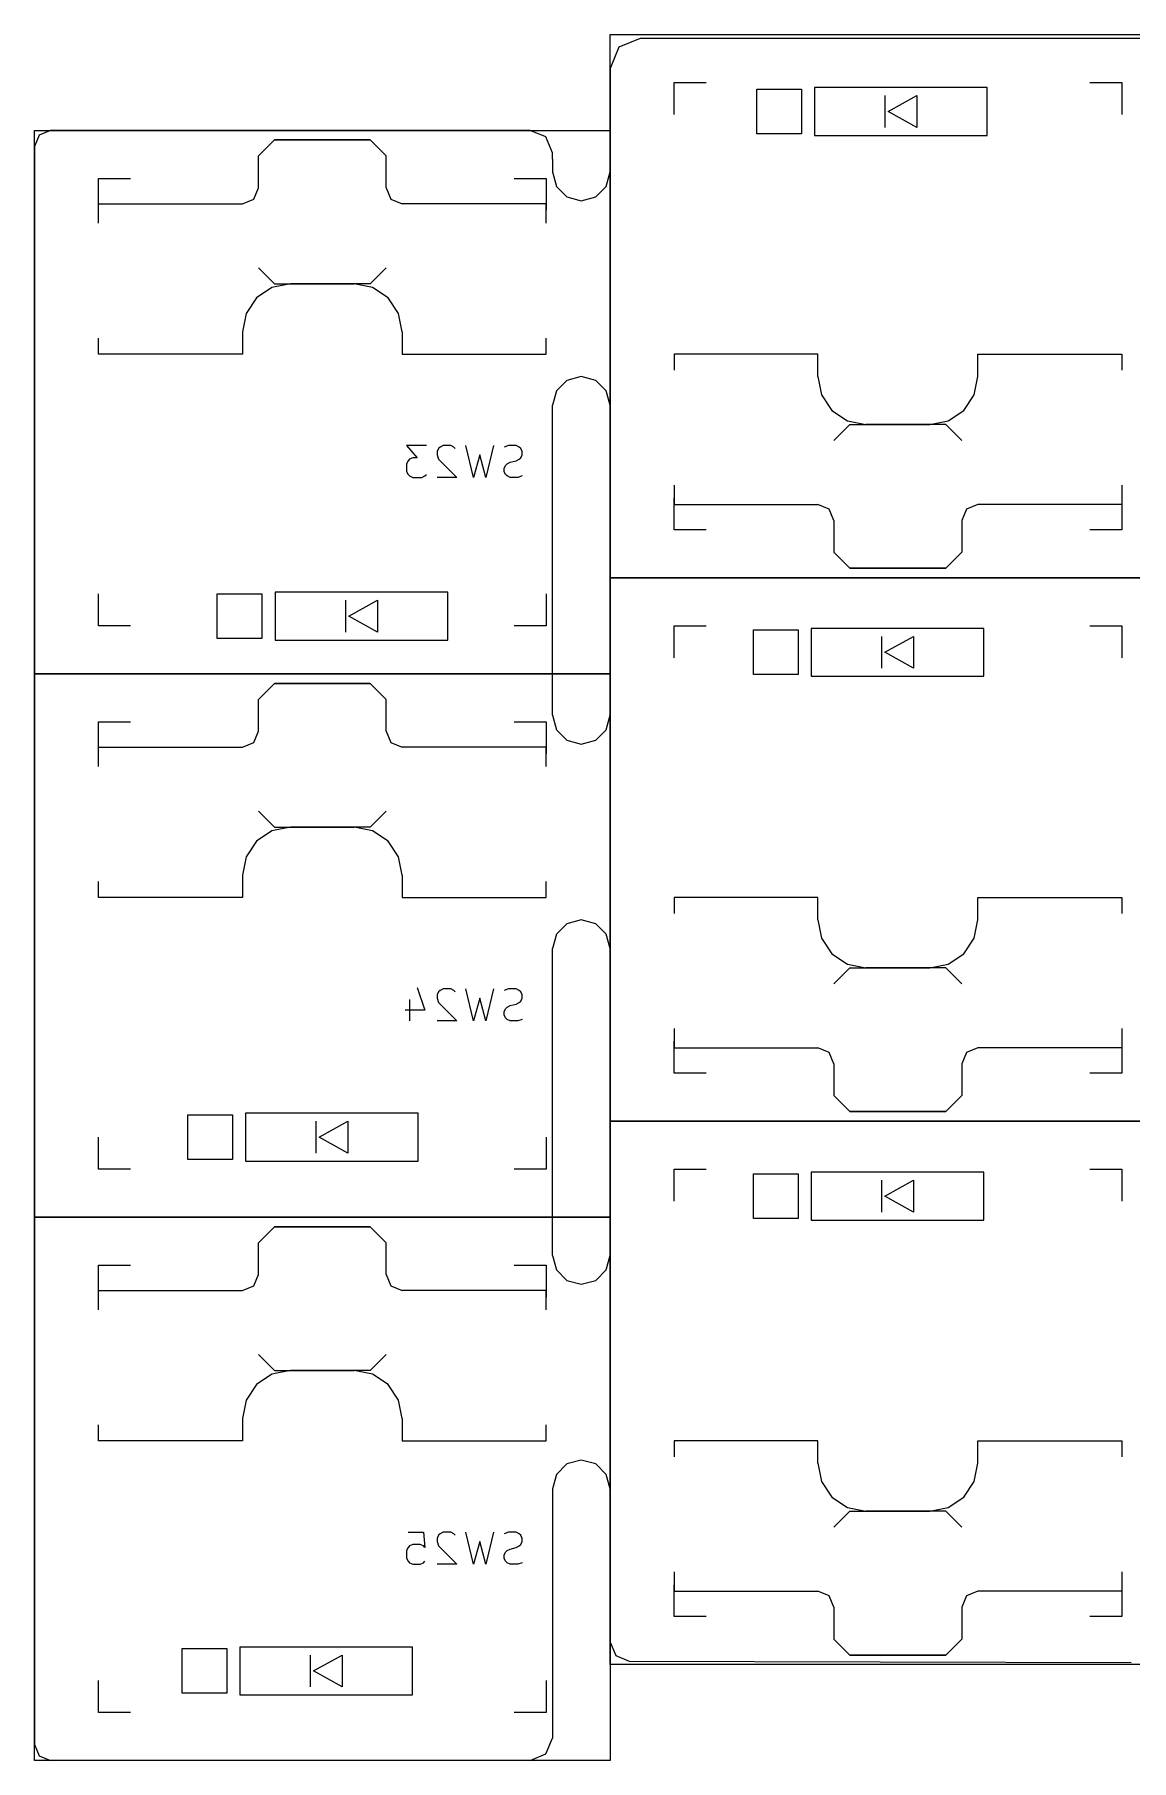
# Model space of a CAD drawing. Extents: x 0 to 153, y 0 to 103.
# Drawn here: x 0.1 to 34.4, y 31.3 to 85.3 of the extents above; entities that cross this region are included whole.
import ezdxf

# ---------------------------------------------------------------- set-up
doc = ezdxf.new("R2010")
doc.units = 0

msp = doc.modelspace()

# ---------------------------------------------------------------- linework, layer by layer
at = {"layer": 'Layer 1'}
for p, q in [((18.075, 85.2612), (36.075, 85.2612)), ((18.075, 68.2612), (18.075, 85.2612)), ((18.349271, 84.861199), (18.075, 84.1991)), ((19.0114, 85.1354), (18.349271, 84.861199)), ((35.6804, 85.1404), (19.0114, 85.1355)), ((18.075, 84.1991), (18.075, 80.9612)), ((20.075, 83.7612), (21.075, 83.7612)), ((20.075, 82.7612), (20.075, 83.7612)), ((20.075, 83.7612), (21.075, 83.7612)), ((20.075, 82.7612), (20.075, 83.7612)), ((33.075, 83.7612), (34.075, 83.7612)), ((33.075, 83.7612), (34.075, 83.7612)), ((34.075, 83.7612), (34.075, 82.7612)), ((34.075, 83.7612), (34.075, 82.7612)), ((22.6609, 82.1499), (22.6609, 83.5469)), ((22.6609, 83.5469), (24.0579, 83.5469)), ((24.0579, 83.5469), (24.0579, 82.1499)), ((24.4694, 83.5984), (24.4694, 82.0984)), ((29.8694, 83.5984), (24.4694, 83.5984)), ((24.4694, 83.5984), (24.4694, 82.0984)), ((29.8694, 83.5984), (24.4694, 83.5984)), ((26.6694, 83.3484), (26.6694, 82.3484)), ((26.6694, 83.3484), (26.6694, 82.3484)), ((26.7694, 82.8484), (27.6694, 83.3484)), ((26.7694, 82.8484), (27.6694, 83.3484)), ((27.6694, 83.3484), (27.6694, 82.3484)), ((27.6694, 83.3484), (27.6694, 82.3484)), ((29.8694, 82.0984), (29.8694, 83.5984)), ((29.8694, 82.0984), (29.8694, 83.5984)), ((27.6694, 82.3484), (26.7694, 82.8484)), ((27.6694, 82.3484), (26.7694, 82.8484)), ((0.075, 65.2612), (0.075, 82.2612)), ((0.075, 82.2612), (18.075, 82.2612)), ((0.221447, 82.114753), (0.075, 81.7612)), ((0.575, 82.2612), (0.221447, 82.114753)), ((15.575, 82.2612), (0.575, 82.2612)), ((16.069975, 82.056175), (15.575, 82.2612)), ((18.075, 82.2612), (18.075, 65.2612)), ((24.0579, 82.1499), (22.6609, 82.1499)), ((24.4694, 82.0984), (29.8694, 82.0984)), ((24.4694, 82.0984), (29.8694, 82.0984)), ((0.075, 81.7612), (0.075, 31.7612)), ((7.075, 81.4612), (7.575, 81.9612)), ((7.575, 81.9612), (7.075, 81.4612)), ((7.575, 81.9612), (10.575, 81.9612)), ((10.575, 81.9612), (7.575, 81.9612)), ((10.575, 81.9612), (11.075, 81.4612)), ((11.075, 81.4612), (10.575, 81.9612)), ((16.275, 81.5612), (16.069975, 82.056175)), ((16.275, 81.3612), (16.275, 81.5612)), ((7.075, 80.4612), (7.075, 81.4612)), ((11.075, 80.4612), (11.075, 81.4612)), ((16.275, 81.3612), (16.275, 80.9612)), ((2.075, 80.7612), (3.075, 80.7612)), ((2.075, 79.7612), (2.075, 80.7612)), ((2.075, 80.7612), (3.075, 80.7612)), ((2.075, 79.7612), (2.075, 80.7612)), ((6.928553, 80.107647), (7.075, 80.4612)), ((11.075, 80.4612), (11.221447, 80.107647)), ((15.075, 80.7612), (16.075, 80.7612)), ((15.075, 80.7612), (16.075, 80.7612)), ((16.075, 80.7612), (16.075, 79.7612)), ((16.075, 80.7612), (16.075, 79.7612)), ((16.275, 80.9612), (16.395577, 80.5112)), ((16.395577, 80.5112), (16.725, 80.181777)), ((17.625, 80.181777), (17.954423, 80.5112)), ((17.954423, 80.5112), (18.075, 80.9612)), ((2.075, 79.9612), (6.575, 79.9612)), ((2.075, 79.3612), (2.075, 79.9612)), ((6.575, 79.9612), (6.928553, 80.107647)), ((11.221447, 80.107647), (11.575, 79.9612)), ((16.075, 79.9612), (11.575, 79.9612)), ((16.075, 79.3612), (16.075, 79.9612)), ((16.725, 80.181777), (17.175, 80.0612)), ((17.175, 80.0612), (17.625, 80.181777)), ((7.075, 77.9612), (7.575, 77.4612)), ((11.075, 77.9612), (10.575, 77.4612)), ((7.500975, 77.347019), (7.01434, 77.02186)), ((8.075, 77.4612), (7.500975, 77.347019)), ((7.575, 77.4612), (10.075, 77.4612)), ((10.575, 77.4612), (8.075, 77.4612)), ((10.649025, 77.347019), (10.075, 77.4612)), ((11.13566, 77.02186), (10.649025, 77.347019)), ((7.01434, 77.02186), (6.689181, 76.535225)), ((11.460819, 76.535225), (11.13566, 77.02186)), ((6.689181, 76.535225), (6.575, 75.9612)), ((11.575, 75.9612), (11.460819, 76.535225)), ((2.075, 75.2612), (2.075, 75.7612)), ((6.575, 75.9612), (6.575, 75.2612)), ((11.575, 75.9612), (11.575, 75.2612)), ((16.075, 75.2612), (16.075, 75.7612)), ((6.575, 75.2612), (2.075, 75.2612)), ((11.575, 75.2612), (16.075, 75.2612)), ((20.075, 75.2612), (20.075, 74.7612)), ((24.575, 75.2612), (20.075, 75.2612)), ((24.575, 74.5612), (24.575, 75.2612)), ((29.575, 75.2612), (34.075, 75.2612)), ((29.575, 74.5612), (29.575, 75.2612)), ((34.075, 75.2612), (34.075, 74.7612)), ((17.175, 74.5612), (16.725, 74.440623)), ((17.625, 74.440623), (17.175, 74.5612)), ((24.575, 74.5612), (24.689181, 73.987175)), ((29.460819, 73.987175), (29.575, 74.5612)), ((16.395577, 74.1112), (16.275, 73.6612)), ((16.725, 74.440623), (16.395577, 74.1112)), ((17.954423, 74.1112), (17.625, 74.440623)), ((18.075, 73.6612), (17.954423, 74.1112)), ((24.689181, 73.987175), (25.01434, 73.50054)), ((29.13566, 73.50054), (29.460819, 73.987175)), ((16.275, 63.9612), (16.275, 73.6612)), ((18.075, 63.9612), (18.075, 73.6612)), ((25.01434, 73.50054), (25.500975, 73.175381)), ((28.649025, 73.175381), (29.13566, 73.50054)), ((25.075, 72.5612), (25.575, 73.0612)), ((25.500975, 73.175381), (26.075, 73.0612)), ((25.575, 73.0612), (28.075, 73.0612)), ((28.575, 73.0612), (26.075, 73.0612)), ((28.075, 73.0612), (28.649025, 73.175381)), ((29.075, 72.5612), (28.575, 73.0612)), ((12.3295, 72.4014), (11.7105, 72.4014)), ((11.7105, 72.4014), (12.0438, 72.0204)), ((12.8533, 72.4014), (12.7581, 72.3538)), ((13.0914, 72.4014), (12.8533, 72.4014)), ((13.1867, 72.3538), (13.0914, 72.4014)), ((13.8057, 71.4014), (13.5676, 72.4014)), ((14.4248, 72.4014), (14.1867, 71.4014)), ((14.901, 72.4014), (14.7581, 72.3538)), ((15.139, 72.4014), (14.901, 72.4014)), ((15.2343, 72.3538), (15.139, 72.4014)), ((11.7581, 71.9252), (11.7105, 71.83)), ((11.7105, 71.83), (11.7105, 71.5919)), ((11.8057, 71.9728), (11.7581, 71.9252)), ((11.901, 72.0204), (11.8057, 71.9728)), ((12.0438, 72.0204), (11.901, 72.0204)), ((12.7105, 72.3061), (12.6629, 72.2109)), ((12.6629, 72.2109), (12.6629, 72.1157)), ((12.6629, 72.1157), (12.7105, 71.9728)), ((12.7581, 72.3538), (12.7105, 72.3061)), ((12.7105, 71.9728), (13.2819, 71.4014)), ((13.2343, 72.3061), (13.1867, 72.3538)), ((13.9962, 72.1157), (13.8057, 71.4014)), ((14.1867, 71.4014), (13.9962, 72.1157)), ((14.8057, 71.7823), (14.8533, 71.83)), ((14.8533, 71.83), (14.9486, 71.8776)), ((14.9486, 71.8776), (15.139, 71.9252)), ((15.139, 71.9252), (15.2343, 71.9728)), ((15.2819, 72.3061), (15.2343, 72.3538)), ((15.2343, 71.9728), (15.2819, 72.0204)), ((15.3295, 72.2109), (15.2819, 72.3061)), ((15.2819, 72.0204), (15.3295, 72.1157)), ((15.3295, 72.1157), (15.3295, 72.2109)), ((11.7105, 71.5919), (11.7581, 71.4966)), ((11.7581, 71.4966), (11.8057, 71.449)), ((11.8057, 71.449), (11.901, 71.4014)), ((11.901, 71.4014), (12.1867, 71.4014)), ((12.1867, 71.4014), (12.2819, 71.449)), ((12.2819, 71.449), (12.3295, 71.4966)), ((13.2819, 71.4014), (12.6629, 71.4014)), ((14.7581, 71.6871), (14.8057, 71.7823)), ((14.7581, 71.5919), (14.7581, 71.6871)), ((14.8057, 71.4966), (14.7581, 71.5919)), ((14.8533, 71.449), (14.8057, 71.4966)), ((14.9486, 71.4014), (14.8533, 71.449)), ((15.1867, 71.4014), (14.9486, 71.4014)), ((15.3295, 71.449), (15.1867, 71.4014)), ((20.075, 71.1612), (20.075, 70.5612)), ((20.075, 69.7612), (20.075, 70.7612)), ((20.075, 69.7612), (20.075, 70.7612)), ((34.075, 71.1612), (34.075, 70.5612)), ((34.075, 70.7612), (34.075, 69.7612)), ((34.075, 70.7612), (34.075, 69.7612)), ((20.075, 70.5612), (24.575, 70.5612)), ((24.928553, 70.414753), (24.575, 70.5612)), ((25.075, 70.0612), (24.928553, 70.414753)), ((29.221447, 70.414753), (29.075, 70.0612)), ((29.575, 70.5612), (29.221447, 70.414753)), ((34.075, 70.5612), (29.575, 70.5612)), ((21.075, 69.7612), (20.075, 69.7612)), ((21.075, 69.7612), (20.075, 69.7612)), ((25.075, 70.0612), (25.075, 69.0612)), ((29.075, 70.0612), (29.075, 69.0612)), ((34.075, 69.7612), (33.075, 69.7612)), ((34.075, 69.7612), (33.075, 69.7612)), ((25.575, 68.5612), (25.075, 69.0612)), ((25.075, 69.0612), (25.575, 68.5612)), ((29.075, 69.0612), (28.575, 68.5612)), ((28.575, 68.5612), (29.075, 69.0612)), ((36.075, 68.2612), (18.075, 68.2612)), ((18.075, 68.2612), (36.075, 68.2612)), ((18.075, 51.2612), (18.075, 68.2612)), ((28.575, 68.5612), (25.575, 68.5612)), ((25.575, 68.5612), (28.575, 68.5612)), ((2.075, 66.7612), (2.075, 67.7612)), ((2.075, 66.7612), (2.075, 67.7612)), ((5.7915, 66.3627), (5.7915, 67.7597)), ((5.7915, 67.7597), (7.1885, 67.7597)), ((7.1885, 67.7597), (7.1885, 66.3627)), ((7.6, 67.8112), (7.6, 66.3112)), ((13, 67.8112), (7.6, 67.8112)), ((7.6, 67.8112), (7.6, 66.3112)), ((13, 67.8112), (7.6, 67.8112)), ((9.8, 67.5612), (9.8, 66.5612)), ((9.8, 67.5612), (9.8, 66.5612)), ((9.9, 67.0612), (10.8, 67.5612)), ((9.9, 67.0612), (10.8, 67.5612)), ((10.8, 67.5612), (10.8, 66.5612)), ((10.8, 67.5612), (10.8, 66.5612)), ((13, 66.3112), (13, 67.8112)), ((13, 66.3112), (13, 67.8112)), ((16.075, 67.7612), (16.075, 66.7612)), ((16.075, 67.7612), (16.075, 66.7612)), ((10.8, 66.5612), (9.9, 67.0612)), ((10.8, 66.5612), (9.9, 67.0612)), ((3.075, 66.7612), (2.075, 66.7612)), ((3.075, 66.7612), (2.075, 66.7612)), ((16.075, 66.7612), (15.075, 66.7612)), ((16.075, 66.7612), (15.075, 66.7612)), ((20.075, 66.7612), (21.075, 66.7612)), ((20.075, 65.7612), (20.075, 66.7612)), ((20.075, 66.7612), (21.075, 66.7612)), ((20.075, 65.7612), (20.075, 66.7612)), ((22.5593, 65.2335), (22.5593, 66.6305)), ((22.5593, 66.6305), (23.9563, 66.6305)), ((23.9563, 66.6305), (23.9563, 65.2335)), ((24.3678, 66.682), (24.3678, 65.182)), ((29.7678, 66.682), (24.3678, 66.682)), ((24.3678, 66.682), (24.3678, 65.182)), ((29.7678, 66.682), (24.3678, 66.682)), ((26.5678, 66.432), (26.5678, 65.432)), ((26.5678, 66.432), (26.5678, 65.432)), ((26.6678, 65.932), (27.5678, 66.432)), ((26.6678, 65.932), (27.5678, 66.432)), ((27.5678, 66.432), (27.5678, 65.432)), ((27.5678, 66.432), (27.5678, 65.432)), ((29.7678, 65.182), (29.7678, 66.682)), ((29.7678, 65.182), (29.7678, 66.682)), ((33.075, 66.7612), (34.075, 66.7612)), ((33.075, 66.7612), (34.075, 66.7612)), ((34.075, 66.7612), (34.075, 65.7612)), ((34.075, 66.7612), (34.075, 65.7612)), ((7.1885, 66.3627), (5.7915, 66.3627)), ((7.6, 66.3112), (13, 66.3112)), ((7.6, 66.3112), (13, 66.3112)), ((27.5678, 65.432), (26.6678, 65.932)), ((27.5678, 65.432), (26.6678, 65.932)), ((0.075, 48.2612), (0.075, 65.2612)), ((0.075, 65.2612), (18.075, 65.2612)), ((18.075, 65.2612), (0.075, 65.2612)), ((7.075, 64.4612), (7.575, 64.9612)), ((7.575, 64.9612), (7.075, 64.4612)), ((7.575, 64.9612), (10.575, 64.9612)), ((10.575, 64.9612), (7.575, 64.9612)), ((10.575, 64.9612), (11.075, 64.4612)), ((11.075, 64.4612), (10.575, 64.9612)), ((18.075, 65.2612), (18.075, 48.2612)), ((23.9563, 65.2335), (22.5593, 65.2335)), ((24.3678, 65.182), (29.7678, 65.182)), ((24.3678, 65.182), (29.7678, 65.182)), ((7.075, 63.4612), (7.075, 64.4612)), ((11.075, 63.4612), (11.075, 64.4612)), ((2.075, 63.7612), (3.075, 63.7612)), ((2.075, 62.7612), (2.075, 63.7612)), ((2.075, 63.7612), (3.075, 63.7612)), ((2.075, 62.7612), (2.075, 63.7612)), ((15.075, 63.7612), (16.075, 63.7612)), ((15.075, 63.7612), (16.075, 63.7612)), ((16.075, 63.7612), (16.075, 62.7612)), ((16.075, 63.7612), (16.075, 62.7612)), ((16.275, 63.9612), (16.395577, 63.5112)), ((17.954423, 63.5112), (18.075, 63.9612)), ((6.928553, 63.107647), (7.075, 63.4612)), ((11.075, 63.4612), (11.221447, 63.107647)), ((16.395577, 63.5112), (16.725, 63.181777)), ((16.725, 63.181777), (17.175, 63.0612)), ((17.175, 63.0612), (17.625, 63.181777)), ((17.625, 63.181777), (17.954423, 63.5112)), ((2.075, 62.9612), (6.575, 62.9612)), ((2.075, 62.3612), (2.075, 62.9612)), ((6.575, 62.9612), (6.928553, 63.107647)), ((11.221447, 63.107647), (11.575, 62.9612)), ((16.075, 62.9612), (11.575, 62.9612)), ((16.075, 62.3612), (16.075, 62.9612)), ((7.075, 60.9612), (7.575, 60.4612)), ((11.075, 60.9612), (10.575, 60.4612)), ((7.01434, 60.02186), (6.689181, 59.535225)), ((7.500975, 60.347019), (7.01434, 60.02186)), ((8.075, 60.4612), (7.500975, 60.347019)), ((7.575, 60.4612), (10.075, 60.4612)), ((10.575, 60.4612), (8.075, 60.4612)), ((10.649025, 60.347019), (10.075, 60.4612)), ((11.13566, 60.02186), (10.649025, 60.347019)), ((11.460819, 59.535225), (11.13566, 60.02186)), ((6.689181, 59.535225), (6.575, 58.9612)), ((11.575, 58.9612), (11.460819, 59.535225)), ((6.575, 58.9612), (6.575, 58.2612)), ((11.575, 58.9612), (11.575, 58.2612)), ((2.075, 58.2612), (2.075, 58.7612)), ((16.075, 58.2612), (16.075, 58.7612)), ((6.575, 58.2612), (2.075, 58.2612)), ((11.575, 58.2612), (16.075, 58.2612)), ((20.075, 58.2612), (20.075, 57.7612)), ((24.575, 58.2612), (20.075, 58.2612)), ((24.575, 57.5612), (24.575, 58.2612)), ((29.575, 58.2612), (34.075, 58.2612)), ((29.575, 57.5612), (29.575, 58.2612)), ((34.075, 58.2612), (34.075, 57.7612)), ((16.725, 57.440623), (16.395577, 57.1112)), ((17.175, 57.5612), (16.725, 57.440623)), ((17.625, 57.440623), (17.175, 57.5612)), ((17.954423, 57.1112), (17.625, 57.440623)), ((24.575, 57.5612), (24.689181, 56.987175)), ((29.460819, 56.987175), (29.575, 57.5612)), ((16.395577, 57.1112), (16.275, 56.6612)), ((18.075, 56.6612), (17.954423, 57.1112)), ((24.689181, 56.987175), (25.01434, 56.50054)), ((29.13566, 56.50054), (29.460819, 56.987175)), ((16.275, 47.0612), (16.275, 56.6612)), ((18.075, 47.0612), (18.075, 56.6612)), ((25.01434, 56.50054), (25.500975, 56.175381)), ((25.500975, 56.175381), (26.075, 56.0612)), ((28.075, 56.0612), (28.649025, 56.175381)), ((28.649025, 56.175381), (29.13566, 56.50054)), ((25.075, 55.5612), (25.575, 56.0612)), ((25.575, 56.0612), (28.075, 56.0612)), ((28.575, 56.0612), (26.075, 56.0612)), ((29.075, 55.5612), (28.575, 56.0612)), ((12.0438, 55.449), (12.2819, 54.7347)), ((12.7105, 55.3061), (12.6629, 55.2109)), ((12.6629, 55.2109), (12.6629, 55.1157)), ((12.6629, 55.1157), (12.7105, 54.9728)), ((12.7581, 55.3538), (12.7105, 55.3061)), ((12.8533, 55.4014), (12.7581, 55.3538)), ((13.0914, 55.4014), (12.8533, 55.4014)), ((13.1867, 55.3538), (13.0914, 55.4014)), ((13.2343, 55.3061), (13.1867, 55.3538)), ((13.8057, 54.4014), (13.5676, 55.4014)), ((13.9962, 55.1157), (13.8057, 54.4014)), ((14.1867, 54.4014), (13.9962, 55.1157)), ((14.4248, 55.4014), (14.1867, 54.4014)), ((14.901, 55.4014), (14.7581, 55.3538)), ((15.139, 55.4014), (14.901, 55.4014)), ((15.2343, 55.3538), (15.139, 55.4014)), ((15.2819, 55.3061), (15.2343, 55.3538)), ((15.3295, 55.2109), (15.2819, 55.3061)), ((15.2819, 55.0204), (15.3295, 55.1157)), ((15.3295, 55.1157), (15.3295, 55.2109)), ((12.2819, 54.7347), (11.6629, 54.7347)), ((11.8057, 55.068), (11.8057, 54.4014)), ((12.7105, 54.9728), (13.2819, 54.4014)), ((14.7581, 54.6871), (14.8057, 54.7823)), ((14.7581, 54.5919), (14.7581, 54.6871)), ((14.8057, 54.4966), (14.7581, 54.5919)), ((14.8057, 54.7823), (14.8533, 54.83)), ((14.8533, 54.83), (14.9486, 54.8776)), ((14.9486, 54.8776), (15.139, 54.9252)), ((15.139, 54.9252), (15.2343, 54.9728)), ((15.2343, 54.9728), (15.2819, 55.0204)), ((13.2819, 54.4014), (12.6629, 54.4014)), ((14.8533, 54.449), (14.8057, 54.4966)), ((14.9486, 54.4014), (14.8533, 54.449)), ((15.1867, 54.4014), (14.9486, 54.4014)), ((15.3295, 54.449), (15.1867, 54.4014)), ((20.075, 54.1612), (20.075, 53.5612)), ((34.075, 54.1612), (34.075, 53.5612)), ((20.075, 52.7612), (20.075, 53.7612)), ((20.075, 52.7612), (20.075, 53.7612)), ((20.075, 53.5612), (24.575, 53.5612)), ((24.928553, 53.414753), (24.575, 53.5612)), ((29.575, 53.5612), (29.221447, 53.414753)), ((34.075, 53.5612), (29.575, 53.5612)), ((34.075, 53.7612), (34.075, 52.7612)), ((34.075, 53.7612), (34.075, 52.7612)), ((25.075, 53.0612), (24.928553, 53.414753)), ((25.075, 53.0612), (25.075, 52.0612)), ((29.221447, 53.414753), (29.075, 53.0612)), ((29.075, 53.0612), (29.075, 52.0612)), ((21.075, 52.7612), (20.075, 52.7612)), ((21.075, 52.7612), (20.075, 52.7612)), ((34.075, 52.7612), (33.075, 52.7612)), ((34.075, 52.7612), (33.075, 52.7612)), ((25.575, 51.5612), (25.075, 52.0612)), ((25.075, 52.0612), (25.575, 51.5612)), ((29.075, 52.0612), (28.575, 51.5612)), ((28.575, 51.5612), (29.075, 52.0612)), ((4.8665, 50.0627), (4.8665, 51.4597)), ((4.8665, 51.4597), (6.2635, 51.4597)), ((6.2635, 51.4597), (6.2635, 50.0627)), ((6.675, 51.5112), (6.675, 50.0112)), ((12.075, 51.5112), (6.675, 51.5112)), ((6.675, 51.5112), (6.675, 50.0112)), ((12.075, 51.5112), (6.675, 51.5112)), ((12.075, 50.0112), (12.075, 51.5112)), ((12.075, 50.0112), (12.075, 51.5112)), ((28.575, 51.5612), (25.575, 51.5612)), ((25.575, 51.5612), (28.575, 51.5612)), ((2.075, 49.7612), (2.075, 50.7612)), ((2.075, 49.7612), (2.075, 50.7612)), ((8.875, 51.2612), (8.875, 50.2612)), ((8.875, 51.2612), (8.875, 50.2612)), ((8.975, 50.7612), (9.875, 51.2612)), ((8.975, 50.7612), (9.875, 51.2612)), ((9.875, 50.2612), (8.975, 50.7612)), ((9.875, 50.2612), (8.975, 50.7612)), ((9.875, 51.2612), (9.875, 50.2612)), ((9.875, 51.2612), (9.875, 50.2612)), ((16.075, 50.7612), (16.075, 49.7612)), ((16.075, 50.7612), (16.075, 49.7612)), ((36.075, 51.2612), (18.075, 51.2612)), ((18.075, 51.2612), (36.075, 51.2612)), ((18.075, 34.2612), (18.075, 51.2612)), ((3.075, 49.7612), (2.075, 49.7612)), ((3.075, 49.7612), (2.075, 49.7612)), ((6.2635, 50.0627), (4.8665, 50.0627)), ((6.675, 50.0112), (12.075, 50.0112)), ((6.675, 50.0112), (12.075, 50.0112)), ((16.075, 49.7612), (15.075, 49.7612)), ((16.075, 49.7612), (15.075, 49.7612)), ((20.075, 49.7612), (21.075, 49.7612)), ((20.075, 48.7612), (20.075, 49.7612)), ((20.075, 49.7612), (21.075, 49.7612)), ((20.075, 48.7612), (20.075, 49.7612)), ((33.075, 49.7612), (34.075, 49.7612)), ((33.075, 49.7612), (34.075, 49.7612)), ((34.075, 49.7612), (34.075, 48.7612)), ((34.075, 49.7612), (34.075, 48.7612)), ((22.5593, 48.2155), (22.5593, 49.6125)), ((22.5593, 49.6125), (23.9563, 49.6125)), ((23.9563, 49.6125), (23.9563, 48.2155)), ((24.3678, 49.664), (24.3678, 48.164)), ((29.7678, 49.664), (24.3678, 49.664)), ((24.3678, 49.664), (24.3678, 48.164)), ((29.7678, 49.664), (24.3678, 49.664)), ((26.5678, 49.414), (26.5678, 48.414)), ((26.5678, 49.414), (26.5678, 48.414)), ((26.6678, 48.914), (27.5678, 49.414)), ((26.6678, 48.914), (27.5678, 49.414)), ((27.5678, 49.414), (27.5678, 48.414)), ((27.5678, 49.414), (27.5678, 48.414)), ((29.7678, 48.164), (29.7678, 49.664)), ((29.7678, 48.164), (29.7678, 49.664)), ((27.5678, 48.414), (26.6678, 48.914)), ((27.5678, 48.414), (26.6678, 48.914)), ((18.075, 48.2612), (0.075, 48.2612)), ((0.075, 31.2612), (0.075, 48.2612)), ((0.075, 48.2612), (18.075, 48.2612)), ((18.075, 48.2612), (18.075, 31.2612)), ((23.9563, 48.2155), (22.5593, 48.2155)), ((24.3678, 48.164), (29.7678, 48.164)), ((24.3678, 48.164), (29.7678, 48.164)), ((7.075, 47.4612), (7.575, 47.9612)), ((7.575, 47.9612), (7.075, 47.4612)), ((7.575, 47.9612), (10.575, 47.9612)), ((10.575, 47.9612), (7.575, 47.9612)), ((10.575, 47.9612), (11.075, 47.4612)), ((11.075, 47.4612), (10.575, 47.9612)), ((7.075, 46.4612), (7.075, 47.4612)), ((11.075, 46.4612), (11.075, 47.4612)), ((16.275, 47.0612), (16.395577, 46.6112)), ((17.954423, 46.6112), (18.075, 47.0612)), ((2.075, 46.7612), (3.075, 46.7612)), ((2.075, 45.7612), (2.075, 46.7612)), ((2.075, 46.7612), (3.075, 46.7612)), ((2.075, 45.7612), (2.075, 46.7612)), ((6.928553, 46.107647), (7.075, 46.4612)), ((11.075, 46.4612), (11.221447, 46.107647)), ((15.075, 46.7612), (16.075, 46.7612)), ((15.075, 46.7612), (16.075, 46.7612)), ((16.075, 46.7612), (16.075, 45.7612)), ((16.075, 46.7612), (16.075, 45.7612)), ((16.395577, 46.6112), (16.725, 46.281777)), ((17.625, 46.281777), (17.954423, 46.6112)), ((2.075, 45.9612), (6.575, 45.9612)), ((2.075, 45.3612), (2.075, 45.9612)), ((6.575, 45.9612), (6.928553, 46.107647)), ((11.221447, 46.107647), (11.575, 45.9612)), ((16.075, 45.9612), (11.575, 45.9612)), ((16.075, 45.3612), (16.075, 45.9612)), ((16.725, 46.281777), (17.175, 46.1612)), ((17.175, 46.1612), (17.625, 46.281777)), ((7.075, 43.9612), (7.575, 43.4612)), ((11.075, 43.9612), (10.575, 43.4612)), ((7.500975, 43.347019), (7.01434, 43.02186)), ((8.075, 43.4612), (7.500975, 43.347019)), ((7.575, 43.4612), (10.075, 43.4612)), ((10.575, 43.4612), (8.075, 43.4612)), ((10.649025, 43.347019), (10.075, 43.4612)), ((11.13566, 43.02186), (10.649025, 43.347019)), ((7.01434, 43.02186), (6.689181, 42.535225)), ((11.460819, 42.535225), (11.13566, 43.02186)), ((6.689181, 42.535225), (6.575, 41.9612)), ((11.575, 41.9612), (11.460819, 42.535225)), ((2.075, 41.2612), (2.075, 41.7612)), ((6.575, 41.9612), (6.575, 41.2612)), ((11.575, 41.9612), (11.575, 41.2612)), ((16.075, 41.2612), (16.075, 41.7612)), ((6.575, 41.2612), (2.075, 41.2612)), ((11.575, 41.2612), (16.075, 41.2612)), ((20.075, 41.2612), (20.075, 40.7612)), ((24.575, 41.2612), (20.075, 41.2612)), ((24.575, 40.5612), (24.575, 41.2612)), ((29.575, 41.2612), (34.075, 41.2612)), ((29.575, 40.5612), (29.575, 41.2612)), ((34.075, 41.2612), (34.075, 40.7612)), ((16.725, 40.540623), (16.395577, 40.2112)), ((17.175, 40.6612), (16.725, 40.540623)), ((17.625, 40.540623), (17.175, 40.6612)), ((17.954423, 40.2112), (17.625, 40.540623)), ((24.575, 40.5612), (24.689181, 39.987175)), ((29.460819, 39.987175), (29.575, 40.5612)), ((16.395577, 40.2112), (16.275, 39.7612)), ((18.075, 39.7612), (17.954423, 40.2112)), ((24.689181, 39.987175), (25.01434, 39.50054)), ((29.13566, 39.50054), (29.460819, 39.987175)), ((16.275, 39.7612), (16.275, 31.9612)), ((18.075, 39.7612), (18.0816, 34.9612)), ((25.01434, 39.50054), (25.500975, 39.175381)), ((28.649025, 39.175381), (29.13566, 39.50054)), ((25.075, 38.5612), (25.575, 39.0612)), ((25.500975, 39.175381), (26.075, 39.0612)), ((25.575, 39.0612), (28.075, 39.0612)), ((28.575, 39.0612), (26.075, 39.0612)), ((28.075, 39.0612), (28.649025, 39.175381)), ((29.075, 38.5612), (28.575, 39.0612)), ((11.7581, 38.4014), (12.2343, 38.4014)), ((12.2343, 38.4014), (12.2819, 37.9252)), ((12.7581, 38.3538), (12.7105, 38.3061)), ((12.8533, 38.4014), (12.7581, 38.3538)), ((13.0914, 38.4014), (12.8533, 38.4014)), ((13.1867, 38.3538), (13.0914, 38.4014)), ((13.2343, 38.3061), (13.1867, 38.3538)), ((13.8057, 37.4014), (13.5676, 38.4014)), ((14.4248, 38.4014), (14.1867, 37.4014)), ((14.901, 38.4014), (14.7581, 38.3538)), ((15.139, 38.4014), (14.901, 38.4014)), ((15.2343, 38.3538), (15.139, 38.4014)), ((15.2819, 38.3061), (15.2343, 38.3538)), ((11.7581, 37.9252), (11.7105, 37.83)), ((11.7105, 37.83), (11.7105, 37.5919)), ((11.8057, 37.9728), (11.7581, 37.9252)), ((11.901, 38.0204), (11.8057, 37.9728)), ((12.139, 38.0204), (11.901, 38.0204)), ((12.2343, 37.9728), (12.139, 38.0204)), ((12.2819, 37.9252), (12.2343, 37.9728)), ((12.7105, 38.3061), (12.6629, 38.2109)), ((12.6629, 38.2109), (12.6629, 38.1157)), ((12.6629, 38.1157), (12.7105, 37.9728)), ((12.7105, 37.9728), (13.2819, 37.4014)), ((13.9962, 38.1157), (13.8057, 37.4014)), ((14.1867, 37.4014), (13.9962, 38.1157)), ((14.8057, 37.7823), (14.8533, 37.83)), ((14.8533, 37.83), (14.9486, 37.8776)), ((14.9486, 37.8776), (15.139, 37.9252)), ((15.139, 37.9252), (15.2343, 37.9728)), ((15.2343, 37.9728), (15.2819, 38.0204)), ((15.3295, 38.2109), (15.2819, 38.3061)), ((15.2819, 38.0204), (15.3295, 38.1157)), ((15.3295, 38.1157), (15.3295, 38.2109)), ((11.7105, 37.5919), (11.7581, 37.4966)), ((11.7581, 37.4966), (11.8057, 37.449)), ((11.8057, 37.449), (11.901, 37.4014)), ((11.901, 37.4014), (12.139, 37.4014)), ((12.139, 37.4014), (12.2343, 37.449)), ((12.2343, 37.449), (12.2819, 37.4966)), ((13.2819, 37.4014), (12.6629, 37.4014)), ((14.7581, 37.6871), (14.8057, 37.7823)), ((14.7581, 37.5919), (14.7581, 37.6871)), ((14.8057, 37.4966), (14.7581, 37.5919)), ((14.8533, 37.449), (14.8057, 37.4966)), ((14.9486, 37.4014), (14.8533, 37.449)), ((15.1867, 37.4014), (14.9486, 37.4014)), ((15.3295, 37.449), (15.1867, 37.4014)), ((20.075, 37.1612), (20.075, 36.5612)), ((20.075, 35.7612), (20.075, 36.7612)), ((20.075, 35.7612), (20.075, 36.7612)), ((34.075, 37.1612), (34.075, 36.5612)), ((34.075, 36.7612), (34.075, 35.7612)), ((34.075, 36.7612), (34.075, 35.7612)), ((20.075, 36.5612), (24.575, 36.5612)), ((24.928553, 36.414753), (24.575, 36.5612)), ((25.075, 36.0612), (24.928553, 36.414753)), ((29.221447, 36.414753), (29.075, 36.0612)), ((29.575, 36.5612), (29.221447, 36.414753)), ((34.075, 36.5612), (29.575, 36.5612)), ((21.075, 35.7612), (20.075, 35.7612)), ((21.075, 35.7612), (20.075, 35.7612)), ((25.075, 36.0612), (25.075, 35.0612)), ((29.075, 36.0612), (29.075, 35.0612)), ((34.075, 35.7612), (33.075, 35.7612)), ((34.075, 35.7612), (33.075, 35.7612)), ((4.6915, 33.3627), (4.6915, 34.7597)), ((4.6915, 34.7597), (6.0885, 34.7597)), ((6.0885, 34.7597), (6.0885, 33.3627)), ((6.5, 34.8112), (6.5, 33.3112)), ((11.9, 34.8112), (6.5, 34.8112)), ((6.5, 34.8112), (6.5, 33.3112)), ((11.9, 34.8112), (6.5, 34.8112)), ((8.7, 34.5612), (8.7, 33.5612)), ((8.7, 34.5612), (8.7, 33.5612)), ((8.8, 34.0612), (9.7, 34.5612)), ((8.8, 34.0612), (9.7, 34.5612)), ((9.7, 34.5612), (9.7, 33.5612)), ((9.7, 34.5612), (9.7, 33.5612)), ((11.9, 33.3112), (11.9, 34.8112)), ((11.9, 33.3112), (11.9, 34.8112)), ((18.0816, 34.9612), (18.255403, 34.541603)), ((25.575, 34.5612), (25.075, 35.0612)), ((25.075, 35.0612), (25.575, 34.5612)), ((28.575, 34.5612), (25.575, 34.5612)), ((25.575, 34.5612), (28.575, 34.5612)), ((29.075, 35.0612), (28.575, 34.5612)), ((28.575, 34.5612), (29.075, 35.0612)), ((9.7, 33.5612), (8.8, 34.0612)), ((9.7, 33.5612), (8.8, 34.0612)), ((36.075, 34.2612), (18.075, 34.2612)), ((18.255403, 34.541603), (18.675, 34.3678)), ((18.675, 34.3678), (34.375, 34.3253)), ((2.075, 32.7612), (2.075, 33.7612)), ((2.075, 32.7612), (2.075, 33.7612)), ((16.075, 33.7612), (16.075, 32.7612)), ((16.075, 33.7612), (16.075, 32.7612)), ((6.0885, 33.3627), (4.6915, 33.3627)), ((6.5, 33.3112), (11.9, 33.3112)), ((6.5, 33.3112), (11.9, 33.3112)), ((3.075, 32.7612), (2.075, 32.7612)), ((3.075, 32.7612), (2.075, 32.7612)), ((16.075, 32.7612), (15.075, 32.7612)), ((16.075, 32.7612), (15.075, 32.7612)), ((16.069975, 31.466225), (16.275, 31.9612)), ((0.075, 31.7612), (0.221447, 31.407647)), ((0.221447, 31.407647), (0.575, 31.2612)), ((15.575, 31.2612), (16.069975, 31.466225)), ((18.075, 31.2612), (0.075, 31.2612)), ((15.575, 31.2612), (0.575, 31.2612))]:
    msp.add_line(p, q, dxfattribs=at)

doc.saveas('drawing.dxf')
